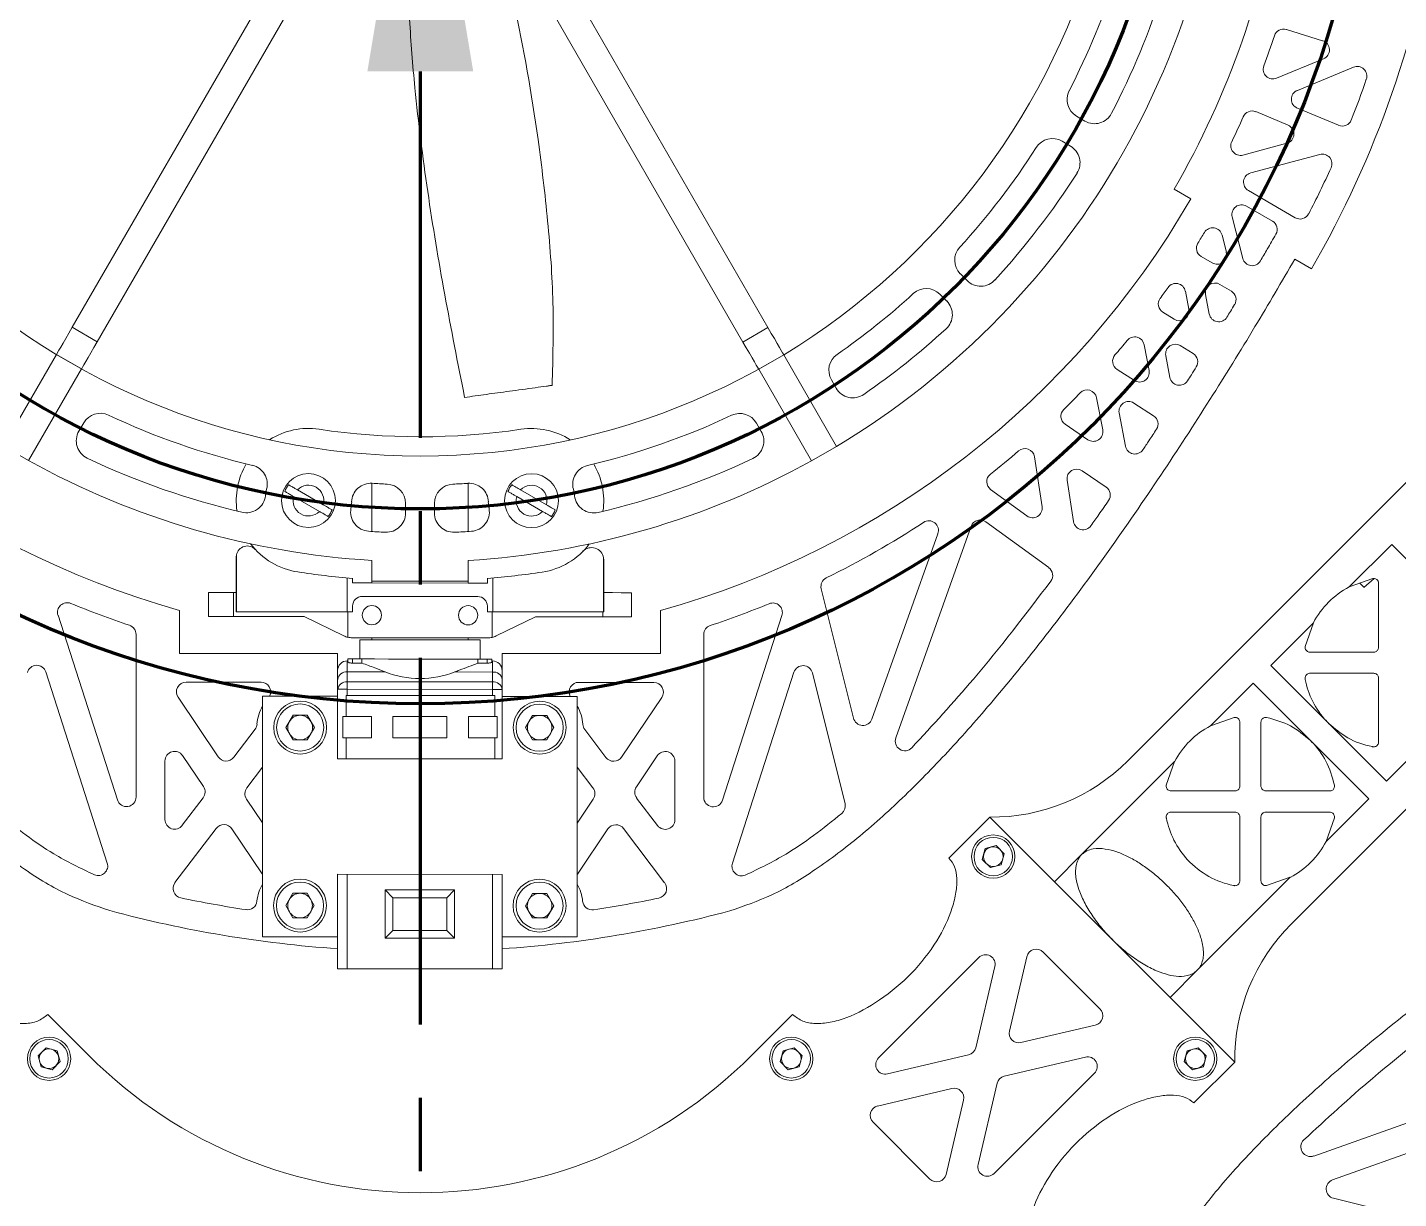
# Model space of a CAD drawing. Header units: millimetres. Extents: x 293 to 902, y 110 to 719.
# Drawn here: x 556.6 to 699.1, y 459.7 to 581.4 of the extents above; entities that cross this region are included whole.
import ezdxf

# ---------------------------------------------------------------- set-up
doc = ezdxf.new("R2010")
doc.units = ezdxf.units.MM
doc.linetypes.add('CENTERX2', pattern=[20.32, 12.7, -2.54, 2.54, -2.54])

msp = doc.modelspace()

# ---------------------------------------------------------------- linework, layer by layer
at = {"color": 7, "linetype": 'Continuous', "lineweight": 15}
for p, q in [((561.24, 550.21), (585.63, 592.4)), ((633.57, 550.18), (609.22, 592.39)), ((563.84, 548.71), (588.22, 590.9)), ((630.97, 548.68), (606.62, 590.89)), ((691.23, 579.99), (687.46, 581.15)), ((686.43, 576.1), (691.32, 578.11)), ((688.6, 574.83), (694.44, 577.24)), ((665.65, 572.14), (666.52, 571.64)), ((687.64, 571.22), (684.28, 572.62)), ((692.89, 571.2), (688.6, 572.98)), ((664.15, 569.55), (665.01, 569.05)), ((682.95, 568.11), (687.51, 569.33)), ((683.75, 566.25), (690.94, 568.17)), ((730.47, 564.65), (670.98, 505.15)), ((675.79, 564.55), (677.52, 563.55)), ((683.51, 564.42), (688.39, 561.6)), ((682.93, 557.36), (681.83, 561.7)), ((683.3, 562.81), (686.01, 561.25)), ((681.22, 558), (680.77, 559.8)), ((678.6, 557.58), (679.74, 556.9)), ((688.34, 557.3), (690.07, 556.3)), ((653.57, 555.77), (654.28, 555.06)), ((680.55, 554.67), (681.74, 553.96)), ((651.45, 553.65), (652.15, 552.94)), ((677.32, 552.08), (676.96, 553.96)), ((679.45, 551.59), (679.06, 553.62)), ((674.62, 551.78), (675.81, 551.04)), ((563.84, 548.71), (561.24, 550.21)), ((633.57, 550.18), (630.97, 548.68)), ((554.1, 537.85), (559.61, 547.38)), ((562.2, 545.88), (559.61, 547.38)), ((635.21, 547.35), (632.61, 545.85)), ((640.7, 537.82), (635.21, 547.35)), ((673.19, 545.71), (672.67, 548.39)), ((676.43, 548.3), (677.78, 547.47)), ((747.44, 547.68), (687.95, 488.18)), ((675.36, 544.99), (674.93, 547.26)), ((556.7, 536.35), (562.2, 545.88)), ((638.1, 536.32), (632.61, 545.85)), ((640.17, 544.75), (640.67, 543.88)), ((669.86, 545.84), (671.66, 544.68)), ((668.38, 539.54), (667.73, 542.89)), ((671.6, 542.34), (673.66, 541)), ((562.44, 540.28), (561.93, 539.41)), ((632.37, 540.25), (632.87, 539.39)), ((670.74, 537.85), (670.07, 541.31)), ((664.46, 540.13), (666.83, 538.52)), ((556.7, 536.35), (554.1, 537.85)), ((640.7, 537.82), (638.1, 536.32)), ((662.07, 531.56), (661.27, 536.76)), ((666.23, 535.3), (668.72, 533.61)), ((584.66, 533.32), (587.34, 531.77)), ((592.4, 534), (592.4, 528.99)), ((602.4, 534), (602.4, 528.99)), ((607.86, 533.31), (610.54, 531.76)), ((656.72, 533.35), (660.49, 530.6)), ((665.34, 530.01), (664.68, 534.33)), ((586.94, 531.08), (584.26, 532.63)), ((595.9, 531.91), (595.9, 530.91)), ((598.9, 531.91), (598.9, 530.91)), ((610.14, 531.07), (607.46, 532.62)), ((654.69, 529.53), (646.85, 507.53)), ((656.22, 530), (662.76, 525.23)), ((651.24, 528.76), (644.37, 509.5)), ((698.43, 527.65), (694, 523.22)), ((698.43, 527.65), (710.45, 515.63)), ((578.31, 526.55), (578.29, 526.34)), ((578.29, 526.34), (578.29, 520.64)), ((578.31, 526.55), (578.31, 520.64)), ((592.4, 525.98), (592.4, 523.84)), ((602.4, 523.83), (602.4, 525.98)), ((616.48, 526.26), (616.48, 520.63)), ((616.48, 526.26), (616.5, 526.05)), ((616.5, 526.05), (616.5, 520.63)), ((589.82, 524.17), (589.82, 520.64)), ((590.4, 524.12), (590.4, 523.64)), ((592.4, 523.64), (590.4, 523.64)), ((592.4, 523.84), (592.4, 523.64)), ((592.4, 523.84), (602.4, 523.83)), ((592.4, 523.64), (602.4, 523.63)), ((602.4, 523.83), (602.4, 523.63)), ((604.4, 523.63), (602.4, 523.63)), ((604.4, 524.12), (604.4, 523.63)), ((604.97, 524.16), (604.97, 520.63)), ((694, 523.22), (696.45, 524.09)), ((695.51, 523.16), (696.58, 524.09)), ((575.4, 522.64), (575.4, 520.14)), ((578.01, 520.14), (578.01, 522.64)), ((578.29, 522.64), (578.01, 522.64)), ((603.4, 522.23), (591.4, 522.24)), ((619.4, 520.12), (619.4, 522.62)), ((642.46, 509.59), (639.11, 523.03)), ((565.94, 501.09), (559.77, 520.28)), ((572.4, 520.79), (572.39, 516.32)), ((589.82, 520.64), (578.31, 520.64)), ((590.4, 520.64), (589.82, 520.64)), ((589.89, 517.99), (589.9, 520.64)), ((590.4, 520.64), (590.4, 521.24)), ((604.4, 520.63), (604.4, 521.23)), ((604.97, 520.63), (604.4, 520.63)), ((604.89, 517.98), (604.9, 520.63)), ((604.97, 520.63), (616.48, 520.63)), ((616.4, 520.13), (616.4, 520.63)), ((622.4, 520.77), (622.39, 516.3)), ((628.84, 501.07), (635.02, 520.25)), ((585.37, 520.14), (578.01, 520.14)), ((585.37, 520.14), (589.48, 518.14)), ((605.31, 518.13), (609.42, 520.13)), ((616.4, 520.13), (609.42, 520.13)), ((690.27, 519.49), (685.84, 515.07)), ((689.41, 517.04), (690.27, 519.49)), ((567.89, 518.29), (567.89, 501.4)), ((595.22, 517.93), (590.35, 517.94)), ((591.14, 517.74), (591.14, 515.74)), ((592.39, 517.94), (592.39, 517.74)), ((604.43, 517.93), (599.57, 517.93)), ((602.39, 517.73), (602.39, 517.93)), ((603.64, 515.73), (603.64, 517.73)), ((626.89, 518.27), (626.89, 501.37)), ((572.39, 516.32), (588.84, 516.32)), ((588.84, 514.54), (588.84, 516.32)), ((605.94, 516.31), (605.94, 514.53)), ((605.94, 516.31), (622.39, 516.3)), ((589.84, 515.54), (589.9, 515.54)), ((589.9, 515.44), (589.9, 515.74)), ((590.4, 515.31), (590.4, 515.74)), ((590.4, 515.74), (591.37, 515.74)), ((591.37, 515.31), (590.4, 515.31)), ((591.37, 515.31), (591.37, 515.74)), ((603.41, 515.3), (603.41, 515.73)), ((603.41, 515.73), (604.38, 515.73)), ((604.38, 515.3), (603.41, 515.3)), ((604.38, 515.3), (604.38, 515.73)), ((604.88, 515.43), (604.88, 515.73)), ((604.88, 515.53), (604.94, 515.53)), ((685.84, 515.07), (697.86, 503.04)), ((564.89, 494.53), (558.51, 514.39)), ((580.88, 513.32), (573.08, 513.32)), ((588.84, 512.59), (588.84, 513.62)), ((589.84, 514.39), (589.84, 513.36)), ((593.76, 514.39), (589.84, 514.39)), ((589.84, 513.36), (604.94, 513.35)), ((604.94, 514.38), (601.02, 514.39)), ((604.94, 513.35), (604.94, 514.38)), ((605.94, 513.61), (605.94, 512.58)), ((613.9, 513.31), (621.71, 513.3)), ((629.88, 494.51), (636.27, 514.36)), ((641.58, 500.7), (638.2, 514.29)), ((684, 513.23), (679.57, 508.8)), ((684, 513.23), (696.02, 501.21)), ((576.42, 505.57), (572.25, 511.77)), ((581.03, 486.86), (581.04, 511.86)), ((581.04, 511.86), (588.84, 511.86)), ((588.84, 511.86), (588.84, 512.59)), ((588.84, 505.36), (588.84, 511.86)), ((589.72, 511.96), (589.72, 509.76)), ((589.72, 511.96), (597.35, 511.95)), ((604.94, 512.58), (589.84, 512.59)), ((597.35, 511.95), (597.35, 509.75)), ((597.56, 511.95), (597.56, 509.75)), ((597.56, 511.95), (605.18, 511.95)), ((605.18, 511.95), (605.18, 509.75)), ((605.94, 512.58), (605.94, 511.85)), ((605.94, 505.35), (605.94, 511.85)), ((613.74, 511.85), (605.94, 511.85)), ((613.73, 486.85), (613.74, 511.85)), ((618.36, 505.55), (622.53, 511.75)), ((583.46, 508.61), (584.2, 509.89)), ((585.68, 509.89), (584.2, 509.89)), ((585.68, 509.89), (586.42, 508.61)), ((592.36, 509.76), (589.38, 509.76)), ((589.38, 507.56), (589.38, 509.76)), ((589.72, 509.76), (592.36, 509.76)), ((592.36, 509.76), (592.36, 507.56)), ((594.59, 509.75), (597.35, 509.75)), ((594.59, 509.75), (594.59, 507.55)), ((600.19, 509.75), (594.59, 509.75)), ((597.56, 509.75), (600.19, 509.75)), ((600.19, 509.75), (600.19, 507.55)), ((602.43, 509.75), (605.18, 509.75)), ((602.43, 509.75), (602.43, 507.55)), ((605.41, 509.75), (602.43, 509.75)), ((605.41, 507.55), (605.41, 509.75)), ((608.36, 508.6), (609.1, 509.88)), ((610.58, 509.88), (609.1, 509.88)), ((610.58, 509.88), (611.32, 508.6)), ((679.57, 508.8), (682.02, 509.66)), ((580.25, 508.43), (578.05, 505.52)), ((583.46, 508.61), (584.2, 507.33)), ((586.42, 508.61), (585.68, 507.33)), ((592.36, 507.56), (589.38, 507.56)), ((589.72, 505.36), (589.72, 507.56)), ((592.36, 507.56), (589.72, 507.56)), ((597.35, 507.55), (594.59, 507.55)), ((600.19, 507.55), (594.59, 507.55)), ((597.34, 505.35), (597.35, 507.55)), ((597.56, 505.35), (597.56, 507.55)), ((600.19, 507.55), (597.56, 507.55)), ((605.18, 507.55), (602.43, 507.55)), ((605.41, 507.55), (602.43, 507.55)), ((605.18, 505.35), (605.18, 507.55)), ((608.36, 508.6), (609.1, 507.32)), ((611.32, 508.6), (610.58, 507.32)), ((614.53, 508.42), (616.73, 505.51)), ((702.29, 507.47), (697.86, 503.04)), ((584.2, 507.33), (585.68, 507.33)), ((609.1, 507.32), (610.58, 507.32)), ((570.89, 505.14), (570.89, 499.05)), ((574.89, 502.47), (572.72, 505.69)), ((605.94, 505.35), (588.84, 505.36)), ((619.89, 502.45), (622.06, 505.67)), ((623.89, 505.11), (623.89, 499.03)), ((675.84, 505.07), (666.18, 495.41)), ((674.98, 502.62), (675.84, 505.07)), ((581.04, 504.5), (579.4, 502.34)), ((613.74, 504.49), (615.37, 502.33)), ((574.85, 501.31), (572.68, 498.45)), ((581.04, 498.7), (579.37, 501.18)), ((613.74, 498.69), (615.41, 501.17)), ((619.92, 501.29), (622.09, 498.43)), ((696.02, 501.21), (691.6, 496.78)), ((656.64, 499.3), (652.39, 495.05)), ((682.09, 473.84), (656.64, 499.3)), ((692.46, 499.23), (691.6, 496.78)), ((576.21, 498.13), (571.93, 492.5)), ((580.99, 493.4), (577.84, 498.09)), ((613.78, 493.39), (616.94, 498.07)), ((618.56, 498.12), (622.83, 492.48)), ((655.85, 494.89), (656.16, 496.03)), ((656.16, 496.03), (657.3, 496.34)), ((658.13, 495.5), (657.3, 496.34)), ((655.85, 494.89), (656.69, 494.05)), ((657.83, 494.36), (658.13, 495.5)), ((666.18, 495.41), (663.35, 492.58)), ((581.03, 493.33), (580.99, 493.4)), ((588.83, 486.86), (588.83, 493.36)), ((588.83, 493.36), (605.93, 493.35)), ((605.93, 486.85), (605.93, 493.35)), ((613.73, 493.31), (613.78, 493.39)), ((657.83, 494.36), (656.69, 494.05)), ((687.86, 493.05), (678.2, 483.39)), ((687.86, 493.05), (685.41, 492.19)), ((583.46, 490.11), (584.19, 491.39)), ((585.67, 491.39), (584.19, 491.39)), ((585.67, 491.39), (586.41, 490.11)), ((593.78, 486.73), (593.78, 491.73)), ((594.58, 490.93), (593.78, 491.73)), ((593.78, 491.73), (600.98, 491.73)), ((594.58, 490.93), (594.58, 487.53)), ((600.18, 490.93), (594.58, 490.93)), ((600.18, 490.93), (600.98, 491.73)), ((600.18, 487.53), (600.18, 490.93)), ((600.98, 486.73), (600.98, 491.73)), ((608.36, 490.1), (609.09, 491.38)), ((610.57, 491.38), (609.09, 491.38)), ((610.57, 491.38), (611.31, 490.1)), ((583.46, 490.11), (584.19, 488.83)), ((586.41, 490.11), (585.67, 488.83)), ((608.36, 490.1), (609.09, 488.82)), ((611.31, 490.1), (610.57, 488.82)), ((584.19, 488.83), (585.67, 488.83)), ((594.58, 487.53), (593.78, 486.73)), ((594.58, 487.53), (600.18, 487.53)), ((600.18, 487.53), (600.98, 486.73)), ((609.09, 488.82), (610.57, 488.82)), ((581.03, 486.86), (588.83, 486.86)), ((588.83, 483.54), (588.83, 486.86)), ((593.78, 486.73), (600.98, 486.73)), ((613.73, 486.85), (605.93, 486.85)), ((605.93, 486.85), (605.93, 483.53)), ((655.48, 484.71), (645.07, 474.29)), ((660.49, 484.8), (658.67, 477.07)), ((668.08, 479.37), (662.17, 485.28)), ((589.83, 483.54), (604.93, 483.53)), ((657.16, 483.77), (655.18, 475.34)), ((678.2, 483.39), (675.38, 480.56)), ((562.95, 474.55), (558.7, 478.79)), ((636.13, 478.79), (631.89, 474.55)), ((667.6, 477.69), (659.87, 475.87)), ((558.54, 475.33), (557.7, 474.5)), ((559.68, 475.03), (558.54, 475.33)), ((559.68, 475.03), (559.98, 473.89)), ((634.85, 473.89), (635.15, 475.03)), ((635.15, 475.03), (636.3, 475.33)), ((637.13, 474.5), (636.3, 475.33)), ((676.85, 473.89), (677.16, 475.03)), ((677.16, 475.03), (678.3, 475.33)), ((679.13, 474.5), (678.3, 475.33)), ((558.01, 473.36), (557.7, 474.5)), ((559.15, 473.05), (558.01, 473.36)), ((559.15, 473.05), (559.98, 473.89)), ((634.85, 473.89), (635.68, 473.05)), ((636.82, 473.36), (635.68, 473.05)), ((636.82, 473.36), (637.13, 474.5)), ((654.43, 474.59), (646, 472.61)), ((666.57, 474.37), (658.13, 472.38)), ((676.85, 473.89), (677.69, 473.05)), ((678.83, 473.36), (677.69, 473.05)), ((677.85, 469.6), (682.09, 473.84)), ((678.83, 473.36), (679.13, 474.5)), ((657.09, 462.27), (667.5, 472.69)), ((712.3, 471.91), (690.3, 464.08)), ((652.7, 471.1), (644.97, 469.28)), ((657.39, 471.64), (655.41, 463.2)), ((653.9, 469.9), (652.08, 462.17)), ((644.49, 467.6), (650.4, 461.69)), ((711.53, 468.46), (692.26, 461.6)), ((692.35, 459.69), (705.79, 456.34))]:
    msp.add_line(p, q, dxfattribs=at)
at = {"color": 20, "linetype": 'CENTERX2', "lineweight": 158, "ltscale": 3}
msp.add_line((597.43, 576.81), (597.4, 252.43), dxfattribs=at)
at = {"color": 8, "linetype": 'Continuous', "lineweight": 15}
for p, q in [((589.84, 512.59), (589.84, 511.96)), ((604.94, 511.95), (604.94, 512.58)), ((589.83, 493.36), (589.83, 483.54)), ((604.93, 483.53), (604.93, 493.35))]:
    msp.add_line(p, q, dxfattribs=at)
at = {"color": 7, "linetype": 'Continuous', "lineweight": 15, "flags": 128}
for points in [[(559.62, 547.39), (559.64, 547.43), (559.72, 547.58), (559.86, 547.82), (560.05, 548.15), (560.29, 548.57), (560.58, 549.06), (560.9, 549.61), (561.24, 550.21)], [(635.2, 547.36), (635.18, 547.4), (635.09, 547.55), (634.95, 547.79), (634.76, 548.12), (634.52, 548.54), (634.24, 549.03), (633.92, 549.58), (633.57, 550.18)], [(562.21, 545.89), (562.23, 545.93), (562.32, 546.08), (562.46, 546.32), (562.65, 546.65), (562.89, 547.07), (563.17, 547.55), (563.49, 548.11), (563.84, 548.71)], [(632.6, 545.86), (632.58, 545.9), (632.49, 546.05), (632.35, 546.29), (632.16, 546.62), (631.92, 547.04), (631.64, 547.53), (631.32, 548.08), (630.97, 548.68)], [(697.04, 523.59), (697.04, 521.49), (697.04, 519.27), (697.04, 516.95)], [(578.01, 522.64), (576.95, 522.64), (576.08, 522.64), (575.54, 522.64), (575.4, 522.64)], [(619.4, 522.62), (619.35, 522.62), (618.99, 522.62), (618.32, 522.62), (617.42, 522.63), (616.5, 522.63)], [(578.31, 520.64), (578.31, 520.64), (578.31, 520.64), (578.3, 520.64), (578.3, 520.64), (578.3, 520.64), (578.3, 520.64), (578.29, 520.64), (578.29, 520.64)], [(616.48, 520.63), (616.48, 520.63), (616.48, 520.63), (616.49, 520.63), (616.49, 520.63), (616.49, 520.63), (616.49, 520.63), (616.5, 520.63), (616.5, 520.63)], [(578.01, 520.14), (576.95, 520.14), (576.08, 520.14), (575.54, 520.14), (575.4, 520.14)], [(619.4, 520.12), (619.35, 520.12), (618.99, 520.12), (618.32, 520.12), (617.42, 520.13), (616.4, 520.13)], [(591.14, 517.74), (591.19, 517.74), (591.55, 517.74), (592.25, 517.74), (593.25, 517.74), (594.49, 517.73), (595.9, 517.73), (597.39, 517.73)], [(595.22, 517.93), (596.05, 517.93), (597.39, 517.93)], [(597.39, 517.93), (598.74, 517.93), (599.57, 517.93)], [(597.39, 517.73), (598.89, 517.73), (600.3, 517.73), (601.54, 517.73), (602.54, 517.73), (603.24, 517.73), (603.6, 517.73), (603.64, 517.73)], [(696.54, 516.45), (694.23, 516.45), (692, 516.45), (689.9, 516.45)], [(589.84, 515.54), (589.84, 515.52), (589.84, 515.46), (589.84, 515.37), (589.84, 515.24), (589.84, 515.08), (589.84, 514.88), (589.84, 514.65), (589.84, 514.39)], [(589.9, 515.74), (589.91, 515.74), (589.94, 515.74), (589.99, 515.74), (590.05, 515.74), (590.13, 515.74), (590.21, 515.74), (590.31, 515.74), (590.4, 515.74)], [(591.37, 515.74), (592.66, 515.74), (594.13, 515.73), (595.73, 515.73), (597.39, 515.73), (599.06, 515.73), (600.65, 515.73), (602.13, 515.73), (603.41, 515.73)], [(604.38, 515.73), (604.48, 515.73), (604.57, 515.73), (604.66, 515.73), (604.74, 515.73), (604.8, 515.73), (604.85, 515.73), (604.87, 515.73), (604.88, 515.73)], [(604.94, 514.38), (604.94, 514.64), (604.94, 514.87), (604.94, 515.07), (604.94, 515.24), (604.94, 515.36), (604.94, 515.46), (604.94, 515.51), (604.94, 515.53)], [(588.84, 513.62), (588.84, 513.83), (588.84, 514.01), (588.84, 514.17), (588.84, 514.3), (588.84, 514.4), (588.84, 514.48), (588.84, 514.52), (588.84, 514.54)], [(589.84, 513.36), (589.84, 513.28), (589.84, 513.2), (589.84, 513.11), (589.84, 513.01), (589.84, 512.91), (589.84, 512.8), (589.84, 512.7), (589.84, 512.59)], [(604.94, 513.35), (604.94, 513.28), (604.94, 513.19), (604.94, 513.1), (604.94, 513.01), (604.94, 512.9), (604.94, 512.8), (604.94, 512.69), (604.94, 512.58)], [(605.94, 514.53), (605.94, 514.52), (605.94, 514.47), (605.94, 514.4), (605.94, 514.29), (605.94, 514.16), (605.94, 514.01), (605.94, 513.82), (605.94, 513.61)], [(689.9, 514.25), (692.04, 514.25), (694.27, 514.25), (696.54, 514.25)], [(697.04, 513.75), (697.04, 511.47), (697.04, 509.25), (697.04, 507.1)], [(589.84, 512.59), (589.65, 512.59), (589.46, 512.59), (589.29, 512.59), (589.14, 512.59), (589.01, 512.59), (588.92, 512.59), (588.86, 512.59), (588.84, 512.59)], [(605.94, 512.58), (605.92, 512.58), (605.87, 512.58), (605.77, 512.58), (605.65, 512.58), (605.5, 512.58), (605.33, 512.58), (605.14, 512.58), (604.94, 512.58)], [(682.62, 509.17), (682.62, 507.07), (682.62, 504.84), (682.62, 502.52)], [(684.82, 502.52), (684.82, 504.8), (684.82, 507.02), (684.82, 509.17)], [(682.12, 502.02), (679.8, 502.02), (677.57, 502.02), (675.47, 502.02)], [(691.97, 502.02), (689.82, 502.02), (687.59, 502.02), (685.32, 502.02)], [(675.47, 499.82), (677.62, 499.82), (679.85, 499.82), (682.12, 499.82)], [(682.62, 499.32), (682.62, 497.05), (682.62, 494.82), (682.62, 492.68)], [(684.82, 492.68), (684.82, 494.78), (684.82, 497.01), (684.82, 499.32)], [(685.32, 499.82), (687.64, 499.82), (689.87, 499.82), (691.97, 499.82)], [(589.83, 483.54), (589.64, 483.54), (589.45, 483.54), (589.28, 483.54), (589.12, 483.54), (589, 483.54), (588.91, 483.54), (588.85, 483.54), (588.83, 483.54)], [(605.93, 483.53), (605.91, 483.53), (605.85, 483.53), (605.76, 483.53), (605.64, 483.53), (605.49, 483.53), (605.31, 483.53), (605.13, 483.53), (604.93, 483.53)]]:
    msp.add_lwpolyline(points, dxfattribs=at)
at = {"color": 4, "lineweight": 100}
for centre in [(597.43, 609.83), (792.58, 414.62)]:
    msp.add_circle(centre, 98.75, dxfattribs=at)
at = {"color": 6, "lineweight": 100}
msp.add_circle((597.43, 609.83), 78.5, dxfattribs=at)
at = {"color": 7, "linetype": 'Continuous', "lineweight": 15}
for centre, radius in [((597.43, 609.83), 73), ((585.8, 532.2), 2.8), ((609, 532.19), 2.8), ((592.4, 520.29), 1), ((602.4, 520.28), 1), ((584.94, 508.61), 2.75), ((584.94, 508.61), 2.45), ((609.84, 508.6), 2.75), ((609.84, 508.6), 2.45), ((656.99, 495.2), 2.25), ((656.99, 495.2), 2), ((584.93, 490.11), 2.75), ((584.93, 490.11), 2.45), ((609.83, 490.1), 2.75), ((609.83, 490.1), 2.45), ((558.84, 474.19), 2.25), ((558.84, 474.19), 2), ((635.99, 474.19), 2.25), ((635.99, 474.19), 2), ((677.99, 474.19), 2.25), ((677.99, 474.19), 2)]:
    msp.add_circle(centre, radius, dxfattribs=at)
for centre, radius, start, end in [((597.43, 609.83), 84, 301, 58.9536), ((597.43, 609.83), 90.5, 329.9768, 351.4768), ((597.43, 609.83), 107, 329.9768, 351.4768), ((597.43, 609.83), 76, 332.5487, 342.405), ((597.43, 609.83), 81, 332.5161, 342.4376), ((597.43, 609.83), 93.5, 339.685, 341.7226), ((687.16, 580.2), 1, 72.9353, 161.7226), ((690.94, 579.04), 1, 292.4084, 72.9353), ((686.05, 577.02), 1, 159.685, 292.4084), ((694.83, 576.32), 1, 341.0089, 112.4084), ((597.43, 609.83), 104, 338.521, 341.0089), ((666.65, 573.88), 2, 152.5487, 239.9768), ((688.98, 573.91), 1, 112.4084, 247.4084), ((667.52, 573.37), 2, 239.9768, 332.5161), ((597.43, 609.83), 93.5, 334.4475, 336.1957), ((683.89, 571.69), 1, 67.4084, 156.1957), ((693.28, 572.12), 1, 247.4084, 338.521), ((687.25, 570.29), 1, 284.9768, 67.4084), ((597.43, 609.83), 76, 317.5487, 327.405), ((663.15, 567.82), 2, 59.9768, 147.405), ((664.01, 567.31), 2, 327.4376, 59.9768), ((682.69, 569.07), 1, 154.4475, 284.9768), ((691.2, 567.21), 1, 335.5535, 104.9768), ((597.43, 609.83), 81, 317.5161, 327.4376), ((684.01, 565.29), 1, 104.9768, 239.9768), ((597.43, 609.83), 104, 332.6201, 335.5535), ((597.43, 609.83), 92.5, 209.9768, 254.2965), ((597.43, 609.83), 92.5, 285.6572, 329.9768), ((682.8, 561.94), 1, 59.9768, 194.2283), ((688.89, 562.46), 1, 239.9768, 332.6201), ((679.8, 559.55), 1, 14.2283, 148.5959), ((685.51, 560.38), 1, 329.9768, 59.9768), ((679.11, 558.44), 1, 147.8194, 239.2283), ((597.43, 609.83), 95.5, 327.8194, 328.5959), ((654.98, 557.19), 2, 137.5487, 224.9768), ((680.25, 557.76), 1, 239.2283, 14.2283), ((683.9, 557.61), 1, 194.2283, 329.7051), ((655.69, 556.48), 2, 224.9768, 317.5161), ((675.97, 553.77), 1, 10.8494, 144.4807), ((680.04, 553.81), 1, 59.2283, 190.8494), ((597.43, 609.83), 76, 304.757, 312.405), ((650.03, 552.24), 2, 44.9768, 132.405), ((675.15, 552.63), 1, 143.643, 238.2235), ((597.43, 609.83), 95.5, 323.643, 324.4807), ((681.23, 553.1), 1, 328.9907, 59.2283), ((650.74, 551.53), 2, 312.4376, 44.9768), ((676.33, 551.89), 1, 238.2235, 10.8494), ((680.43, 551.78), 1, 190.8494, 328.7808), ((597.43, 609.83), 81, 304.6964, 312.4376), ((597.43, 609.83), 95.5, 319.1264, 320.3104), ((671.69, 548.21), 1, 10.8494, 140.3104), ((641.9, 545.75), 2, 124.757, 209.9768), ((670.4, 546.68), 1, 139.1264, 237.1242), ((675.91, 547.45), 1, 58.2235, 190.8494), ((677.25, 546.62), 1, 327.944, 58.2235), ((672.2, 545.52), 1, 237.1242, 10.8494), ((676.34, 545.18), 1, 190.8494, 327.7024), ((642.4, 544.88), 2, 209.9768, 304.6964), ((597.43, 609.83), 95.5, 314.4629, 315.9184), ((666.75, 542.7), 1, 10.8494, 135.9184), ((665.02, 540.96), 1, 134.4629, 235.7927), ((671.06, 541.5), 1, 57.1242, 190.8494), ((564.17, 539.28), 2, 64.757, 149.9768), ((597.43, 609.83), 76, 244.757, 256.7302), ((597.43, 609.83), 76, 283.2235, 295.1966), ((630.64, 539.25), 2, 29.9768, 115.1966), ((673.12, 540.16), 1, 326.8215, 57.1242), ((563.67, 538.41), 2, 149.9768, 244.6964), ((585.8, 532.2), 7.5, 81.4768, 122.4153), ((597.43, 609.83), 71, 261.4768, 278.4768), ((609, 532.19), 7.5, 57.5384, 98.4768), ((631.14, 538.39), 2, 295.2573, 29.9768), ((667.39, 539.35), 1, 235.7927, 10.8494), ((597.43, 609.83), 95.5, 308.3555, 310.6409), ((660.28, 536.61), 1, 8.7144, 130.6409), ((671.72, 538.04), 1, 190.8494, 326.4237), ((597.43, 609.83), 84, 241, 266.5644), ((597.43, 609.83), 81, 244.6964, 256.7603), ((585.8, 532.2), 7.5, 149.4033, 188.3869), ((597.43, 609.83), 84, 273.3893, 298.9536), ((609, 532.19), 7.5, 351.5668, 30.5504), ((597.43, 609.83), 81, 283.1934, 295.2573), ((579.53, 533.92), 2, 344.6956, 76.7302), ((615.27, 533.9), 2, 103.2235, 195.2581), ((657.31, 534.16), 1, 128.3555, 233.8613), ((665.67, 534.48), 1, 55.7927, 188.7144), ((585.8, 532.2), 4.5, 164.6956, 173.5266), ((585.8, 532.2), 2.64, 141.2595, 158.6941), ((585.8, 532.2), 1.6, 344.4543, 135.4993), ((592.29, 532), 2, 86.2235, 178.2581), ((597.43, 609.83), 76, 266.2235, 267.405), ((593.9, 531.91), 2, 359.9768, 87.405), ((600.9, 531.91), 2, 92.5487, 179.9768), ((597.43, 609.83), 76, 272.5487, 273.7302), ((602.51, 532), 2, 1.6956, 93.7302), ((609, 532.19), 2.64, 141.2595, 158.6941), ((609, 532.19), 1.6, 344.4543, 135.4993), ((609, 532.19), 4.5, 6.4271, 15.2581), ((668.16, 532.78), 1, 325.3593, 55.7927), ((579.34, 532.93), 2, 256.7603, 353.5266), ((585.8, 532.2), 1.6, 164.4543, 315.4993), ((585.8, 532.2), 4.5, 349.4271, 358.2581), ((609, 532.19), 4.5, 181.6956, 190.5266), ((609, 532.19), 1.6, 164.4543, 315.4993), ((615.46, 532.92), 2, 186.4271, 283.1934), ((585.8, 532.2), 2.64, 321.2595, 338.6941), ((592.19, 531.01), 2, 169.4271, 266.1934), ((593.9, 530.91), 2, 267.4376, 359.9768), ((600.9, 530.91), 2, 179.9768, 272.5161), ((602.61, 531), 2, 273.7603, 10.5266), ((609, 532.19), 2.64, 321.2595, 338.6941), ((661.08, 531.41), 1, 233.8613, 8.7144), ((597.43, 609.83), 81, 266.1934, 267.4376), ((597.43, 609.83), 81, 272.5161, 273.7603), ((597.43, 609.83), 95.5, 296.23, 303.2154), ((650.29, 529.1), 1, 340.3851, 123.2154), ((655.64, 529.19), 1, 53.8613, 160.3851), ((666.33, 530.16), 1, 188.7144, 324.7737), ((579.44, 526.34), 1.14, 42.6493, 169.6324), ((585.8, 532.2), 7.5, 216.8138, 261.4768), ((609, 532.19), 7.5, 278.4768, 323.1399), ((615.24, 526.05), 1.26, 9.8448, 135.4465), ((597.43, 609.83), 86, 261.4768, 265.3081), ((597.43, 609.83), 86, 274.6456, 278.4768), ((662.17, 524.42), 1, 323.3214, 53.8613), ((640.08, 523.27), 1, 116.23, 193.9772), ((698.14, 515.35), 8.9, 117.757, 152.243), ((591.4, 521.24), 1, 89.9768, 179.9768), ((603.4, 521.23), 1, 359.9768, 89.9768), ((560.72, 520.59), 1, 67.6413, 197.8092), ((597.43, 609.83), 95.5, 247.6413, 251.5519), ((597.43, 609.83), 95.5, 288.4018, 292.3123), ((634.07, 520.56), 1, 342.1445, 112.3123), ((566.89, 518.29), 1, 359.9768, 71.5519), ((627.89, 518.27), 1, 108.4018, 179.9768), ((590.36, 519.94), 2, 244.0577, 256.6724), ((590.36, 519.94), 2, 256.6724, 269.9768), ((604.44, 519.93), 2, 269.9768, 283.2812), ((604.44, 519.93), 2, 283.2812, 295.8959), ((557.56, 514.08), 1, 17.8092, 165.9764), ((589.84, 514.54), 1, 89.9768, 179.9768), ((604.94, 514.53), 1, 359.9768, 89.9768), ((637.22, 514.05), 1, 13.9772, 162.1445), ((573.08, 512.32), 1, 89.9768, 213.9302), ((580.88, 512.32), 1, 332.5112, 89.9768), ((589.74, 513.49), 0.908, 83.5602, 171.6394), ((589.74, 512.45), 0.908, 83.5601, 171.6395), ((605.04, 513.48), 0.908, 8.3146, 96.3931), ((605.04, 512.45), 0.908, 8.3138, 96.394), ((613.9, 512.31), 1, 89.9768, 207.4425), ((621.7, 512.3), 1, 326.0235, 89.9768), ((584.94, 508.61), 4.5, 150.0504, 175.5356), ((609.84, 508.6), 4.5, 4.4181, 29.9033), ((579.46, 509.04), 1, 322.8262, 355.5356), ((584.94, 508.61), 1.28, 149.9768, 209.9768), ((584.94, 508.61), 1.28, 89.9768, 149.9768), ((584.94, 508.61), 1.28, 29.9768, 89.9768), ((584.94, 508.61), 1.28, 329.9768, 29.9768), ((609.84, 508.6), 1.28, 149.9768, 209.9768), ((609.84, 508.6), 1.28, 89.9768, 149.9768), ((609.84, 508.6), 1.28, 29.9768, 89.9768), ((609.84, 508.6), 1.28, 329.9768, 29.9768), ((615.32, 509.02), 1, 184.4181, 217.1275), ((643.43, 509.83), 1, 193.9772, 340.3851), ((584.94, 508.61), 1.28, 209.9768, 269.9768), ((584.94, 508.61), 1.28, 269.9768, 329.9768), ((609.84, 508.6), 1.28, 209.9768, 269.9768), ((609.84, 508.6), 1.28, 269.9768, 329.9768), ((647.8, 507.2), 1, 160.3851, 316.0349), ((683.72, 500.92), 8.9, 117.757, 152.243), ((571.89, 505.14), 1, 33.9302, 179.9768), ((622.89, 505.12), 1, 359.9768, 146.0235), ((577.25, 506.13), 1, 213.9302, 322.8262), ((617.53, 506.11), 1, 217.1275, 326.0235), ((656.84, 519.3), 20, 269.427, 315), ((574.06, 501.91), 1, 322.8262, 33.9302), ((580.2, 501.74), 1, 142.8262, 213.9302), ((614.58, 501.73), 1, 326.0235, 37.1275), ((620.72, 501.9), 1, 146.0235, 217.1275), ((566.89, 501.4), 1, 197.8092, 359.9768), ((627.89, 501.37), 1, 179.9768, 342.1445), ((640.61, 500.46), 1, 309.6829, 13.9772), ((571.89, 499.05), 1, 179.9768, 322.8262), ((622.89, 499.03), 1, 217.1275, 359.9768), ((577.01, 497.53), 1, 33.9302, 142.8262), ((617.77, 497.51), 1, 37.1275, 146.0235), ((656.99, 495.2), 1.02, 105, 165), ((656.99, 495.2), 1.02, 45, 105), ((683.72, 500.92), 8.9, 297.757, 332.243), ((656.99, 495.2), 1.02, 165, 225), ((656.99, 495.2), 1.02, 285, 345), ((656.99, 495.2), 1.02, 345, 45), ((563.94, 494.23), 1, 247.5878, 17.8092), ((630.83, 494.2), 1, 162.1445, 292.3659), ((656.99, 495.2), 1.02, 225, 285), ((572.73, 491.89), 1, 142.8262, 258.1716), ((584.93, 490.11), 4.5, 150.205, 174.0284), ((609.83, 490.1), 4.5, 5.9253, 29.7487), ((622.04, 491.87), 1, 281.7821, 37.1275), ((597.43, 609.83), 121.5, 258.1716, 261.4243), ((579.46, 490.68), 1, 261.4243, 354.0284), ((584.93, 490.11), 1.28, 149.9768, 209.9768), ((584.93, 490.11), 1.28, 89.9768, 149.9768), ((584.93, 490.11), 1.28, 29.9768, 89.9768), ((584.93, 490.11), 1.28, 329.9768, 29.9768), ((609.83, 490.1), 1.28, 149.9768, 209.9768), ((609.83, 490.1), 1.28, 89.9768, 149.9768), ((609.83, 490.1), 1.28, 29.9768, 89.9768), ((609.83, 490.1), 1.28, 329.9768, 29.9768), ((615.3, 490.67), 1, 185.9253, 278.5294), ((597.43, 609.83), 121.5, 278.5294, 281.7821), ((597.43, 609.83), 124.5, 254.9768, 266.039), ((584.93, 490.11), 1.28, 209.9768, 269.9768), ((584.93, 490.11), 1.28, 269.9768, 329.9768), ((597.43, 609.83), 124.5, 273.9147, 284.9768), ((609.83, 490.1), 1.28, 209.9768, 269.9768), ((609.83, 490.1), 1.28, 269.9768, 329.9768), ((702.09, 474.04), 20, 135, 180.573), ((656.19, 484), 1, 346.7595, 135), ((661.46, 484.57), 1, 45, 166.7595), ((667.37, 478.66), 1, 283.2405, 45), ((659.64, 476.85), 1, 166.7595, 283.2405), ((558.84, 474.19), 1.02, 135, 195), ((558.84, 474.19), 1.02, 75, 135), ((558.84, 474.19), 1.02, 15, 75), ((635.99, 474.19), 1.02, 105, 165), ((635.99, 474.19), 1.02, 45, 105), ((635.99, 474.19), 1.02, 345, 45), ((654.2, 475.57), 1, 283.2405, 346.7595), ((677.99, 474.19), 1.02, 105, 165), ((677.99, 474.19), 1.02, 45, 105), ((677.99, 474.19), 1.02, 345, 45), ((558.84, 474.19), 1.02, 195, 255), ((558.84, 474.19), 1.02, 255, 315), ((558.84, 474.19), 1.02, 315, 15), ((597.42, 509.02), 48.75, 225, 315), ((635.99, 474.19), 1.02, 165, 225), ((635.99, 474.19), 1.02, 225, 285), ((635.99, 474.19), 1.02, 285, 345), ((645.77, 473.58), 1, 135, 283.2405), ((666.8, 473.39), 1, 315, 103.2405), ((677.99, 474.19), 1.02, 165, 225), ((677.99, 474.19), 1.02, 225, 285), ((677.99, 474.19), 1.02, 285, 345), ((658.36, 471.41), 1, 103.2405, 166.7595), ((652.93, 470.13), 1, 346.7595, 103.2405), ((645.2, 468.31), 1, 103.2405, 225), ((689.96, 465.03), 1, 133.9419, 289.5918), ((651.11, 462.4), 1, 225, 346.7595), ((656.38, 462.98), 1, 166.7595, 315), ((692.6, 460.66), 1, 109.5918, 255.9996)]:
    msp.add_arc(centre, radius, start, end, dxfattribs=at)
msp.add_ellipse((597.4, 520.74), major_axis=(-8.5, 0), ratio=0.826667, start_param=1.129762, end_param=2.011831, dxfattribs=at)
for points, knots in [([(603.26, 601.64), (603.16, 600.79), (602.97, 599.08), (603.76, 596.61), (604.66, 594.22), (605.83, 589.97), (607.7, 581.85), (609.5, 571.67), (610.73, 561.25), (611.36, 552.72), (611.21, 547.02), (611.14, 544.17)], [0, 0, 0, 0, 0.043672, 0.087613, 0.131715, 0.175677, 0.313691, 0.560317, 0.707027, 0.853452, 1, 1, 1, 1]), ([(602.04, 542.92), (601.33, 546.48), (599.92, 553.59), (598.13, 564.31), (596.93, 573.85), (596.25, 582.23), (596.11, 587.98), (596.05, 592.24), (595.94, 595.05), (595.62, 597.88), (594.77, 599.57), (594.34, 600.41)], [0, 0, 0, 0, 0.186679, 0.373326, 0.559892, 0.682822, 0.805943, 0.854499, 0.903131, 0.951576, 1, 1, 1, 1]), ([(686.37, 559.88), (686.07, 559.36), (685.54, 558.44), (685, 557.51), (684.76, 557.11)], [0, 0, 0, 0, 0.556761, 1, 1, 1, 1]), ([(506.48, 557.37), (507.85, 555.02), (510.72, 550.12), (515.35, 542.63), (520.41, 534.82), (525.83, 526.93), (531.51, 519.21), (536.97, 512.36), (542.1, 506.51), (546.8, 501.66), (551.46, 497.42), (556.07, 493.93), (560.55, 491.17), (563.68, 490.1), (565.16, 489.59)], [0, 0, 0, 0, 0.089483, 0.18707, 0.290094, 0.395921, 0.501963, 0.605703, 0.684032, 0.758369, 0.827741, 0.891359, 0.948752, 1, 1, 1, 1]), ([(688.34, 557.3), (686.97, 554.95), (684.1, 550.05), (679.46, 542.56), (674.39, 534.75), (668.97, 526.87), (663.28, 519.15), (657.82, 512.32), (652.68, 506.46), (647.98, 501.62), (643.31, 497.38), (638.7, 493.89), (634.21, 491.14), (631.08, 490.07), (629.61, 489.56)], [0, 0, 0, 0, 0.089483, 0.18707, 0.290094, 0.395921, 0.501963, 0.605703, 0.684032, 0.75837, 0.827741, 0.891359, 0.948752, 1, 1, 1, 1]), ([(682.08, 552.59), (681.94, 552.34), (681.67, 551.9), (681.4, 551.46), (681.28, 551.26)], [0, 0, 0, 0, 0.558058, 1, 1, 1, 1]), ([(678.1, 546.09), (677.93, 545.82), (677.63, 545.34), (677.32, 544.86), (677.19, 544.64)], [0, 0, 0, 0, 0.558668, 1, 1, 1, 1]), ([(602.04, 542.92), (602.77, 543.02), (604.18, 543.22), (606.71, 543.57), (608.86, 543.86), (610.31, 544.06), (610.86, 544.14), (611.05, 544.16), (611.11, 544.17), (611.14, 544.17)], [0, 0, 0, 0, 0.278773, 0.533621, 0.803876, 0.919495, 0.961357, 0.979994, 1, 1, 1, 1]), ([(673.96, 539.62), (673.7, 539.22), (673.23, 538.51), (672.76, 537.8), (672.55, 537.48)], [0, 0, 0, 0, 0.558923, 1, 1, 1, 1]), ([(584.26, 532.63), (584.17, 532.68), (583.96, 532.8), (583.65, 532.98), (583.44, 533.1), (583.36, 533.15), (583.34, 533.16)], [0, 0, 0, 0, 0.236475, 0.573304, 0.897686, 1, 1, 1, 1]), ([(583.74, 533.85), (583.76, 533.84), (583.84, 533.79), (584.05, 533.67), (584.36, 533.49), (584.57, 533.37), (584.66, 533.32)], [0, 0, 0, 0, 0.102314, 0.426698, 0.763527, 1, 1, 1, 1]), ([(607.46, 532.62), (607.37, 532.67), (607.16, 532.79), (606.86, 532.97), (606.65, 533.09), (606.56, 533.14), (606.54, 533.15)], [0, 0, 0, 0, 0.236473, 0.573302, 0.897686, 1, 1, 1, 1]), ([(606.94, 533.84), (606.96, 533.83), (607.05, 533.78), (607.26, 533.66), (607.56, 533.48), (607.78, 533.36), (607.86, 533.31)], [0, 0, 0, 0, 0.102314, 0.426695, 0.763525, 1, 1, 1, 1]), ([(587.34, 531.77), (587.43, 531.72), (587.64, 531.6), (587.94, 531.42), (588.15, 531.3), (588.24, 531.25), (588.26, 531.24)], [0, 0, 0, 0, 0.2364734, 0.5733041, 0.897689, 1, 1, 1, 1]), ([(610.54, 531.76), (610.63, 531.71), (610.84, 531.59), (611.15, 531.41), (611.36, 531.29), (611.44, 531.24), (611.46, 531.23)], [0, 0, 0, 0, 0.236472, 0.573306, 0.897686, 1, 1, 1, 1]), ([(668.98, 532.21), (668.64, 531.72), (668.03, 530.84), (667.42, 529.97), (667.15, 529.58)], [0, 0, 0, 0, 0.559715, 1, 1, 1, 1]), ([(587.86, 530.55), (587.84, 530.56), (587.75, 530.61), (587.54, 530.73), (587.24, 530.91), (587.03, 531.03), (586.94, 531.08)], [0, 0, 0, 0, 0.102314, 0.426694, 0.763526, 1, 1, 1, 1]), ([(611.06, 530.54), (611.04, 530.55), (610.96, 530.6), (610.75, 530.72), (610.44, 530.9), (610.23, 531.02), (610.14, 531.07)], [0, 0, 0, 0, 0.102311, 0.4266959, 0.7635266, 1, 1, 1, 1]), ([(662.97, 523.82), (660.35, 520.38), (655.79, 514.38), (650.69, 508.85), (648.51, 506.5)], [0, 0, 0, 0, 0.575042, 1, 1, 1, 1]), ([(695.1, 523.61), (695.17, 523.54), (695.34, 523.37), (695.5, 523.21), (695.52, 523.19), (695.53, 523.18)], [0, 0, 0, 0, 0.280934, 0.645316, 1, 1, 1, 1]), ([(696.45, 524.09), (696.51, 524.09), (696.63, 524.1), (696.8, 524.04), (696.94, 523.92), (697.03, 523.76), (697.04, 523.64), (697.04, 523.59)], [0, 0, 0, 0, 0.194274, 0.38755, 0.610509, 0.847999, 1, 1, 1, 1]), ([(689.9, 516.45), (689.84, 516.45), (689.71, 516.47), (689.56, 516.57), (689.44, 516.71), (689.39, 516.88), (689.4, 517), (689.41, 517.04)], [0, 0, 0, 0, 0.200355, 0.399879, 0.624657, 0.862194, 1, 1, 1, 1]), ([(697.04, 516.95), (697.04, 516.89), (697.03, 516.78), (696.94, 516.63), (696.82, 516.52), (696.68, 516.46), (696.58, 516.45), (696.54, 516.45)], [0, 0, 0, 0, 0.2135447, 0.427147, 0.6397308, 0.8519322, 1, 1, 1, 1]), ([(590.4, 515.31), (590.35, 515.31), (590.24, 515.31), (590.09, 515.34), (589.98, 515.37), (589.91, 515.41), (589.91, 515.43), (589.9, 515.44)], [0, 0, 0, 0, 0.204817, 0.409461, 0.618963, 0.836812, 1, 1, 1, 1]), ([(593.76, 514.39), (593.41, 514.53), (592.55, 514.88), (591.81, 515.15), (591.37, 515.31)], [0, 0, 0, 0, 0.414444, 1, 1, 1, 1]), ([(603.41, 515.3), (602.79, 515.07), (602.04, 514.79), (601.17, 514.45), (601.02, 514.39)], [0, 0, 0, 0, 0.823574, 1, 1, 1, 1]), ([(604.88, 515.43), (604.88, 515.42), (604.87, 515.39), (604.78, 515.35), (604.64, 515.32), (604.5, 515.3), (604.42, 515.3), (604.38, 515.3)], [0, 0, 0, 0, 0.221332, 0.442622, 0.664273, 0.880146, 1, 1, 1, 1]), ([(689.41, 513.65), (689.41, 513.65), (689.4, 513.72), (689.4, 513.84), (689.46, 514.01), (689.57, 514.13), (689.7, 514.22), (689.82, 514.25), (689.88, 514.25), (689.9, 514.25)], [0, 0, 0, 0, 0.00729, 0.220838, 0.419191, 0.600035, 0.771558, 0.945382, 1, 1, 1, 1]), ([(691.85, 509.05), (691.77, 509.13), (691.11, 509.81), (690.09, 511.3), (689.56, 512.85), (689.41, 513.64), (689.41, 513.65)], [0, 0, 0, 0, 0.062327, 0.525487, 0.993284, 1, 1, 1, 1]), ([(696.54, 514.25), (696.6, 514.24), (696.71, 514.23), (696.86, 514.15), (696.98, 514.02), (697.04, 513.88), (697.04, 513.78), (697.04, 513.75)], [0, 0, 0, 0, 0.21469, 0.429381, 0.643962, 0.858475, 1, 1, 1, 1]), ([(682.02, 509.66), (682.08, 509.67), (682.2, 509.68), (682.37, 509.61), (682.52, 509.49), (682.61, 509.34), (682.62, 509.22), (682.62, 509.17)], [0, 0, 0, 0, 0.194274, 0.38755, 0.610509, 0.847999, 1, 1, 1, 1]), ([(684.82, 509.17), (684.82, 509.22), (684.83, 509.33), (684.91, 509.48), (685.03, 509.59), (685.17, 509.66), (685.31, 509.68), (685.39, 509.66), (685.41, 509.66)], [0, 0, 0, 0, 0.185431, 0.371324, 0.547379, 0.718358, 0.895197, 1, 1, 1, 1]), ([(685.41, 509.66), (686.27, 509.43), (687.94, 508.98), (689.33, 507.8), (690.01, 507.22)], [0, 0, 0, 0, 0.5080385, 1, 1, 1, 1]), ([(696.45, 506.61), (696.43, 506.62), (695.54, 506.79), (693.85, 507.36), (692.49, 508.51), (691.85, 509.05)], [0, 0, 0, 0, 0.013782, 0.536235, 1, 1, 1, 1]), ([(690.01, 507.22), (690.04, 507.19), (690.65, 506.57), (691.76, 505.1), (692.22, 503.47), (692.46, 502.62)], [0, 0, 0, 0, 0.0187935, 0.4846813, 1, 1, 1, 1]), ([(697.04, 507.1), (697.04, 507.05), (697.03, 506.94), (696.95, 506.8), (696.83, 506.68), (696.69, 506.62), (696.56, 506.6), (696.48, 506.61), (696.45, 506.61)], [0, 0, 0, 0, 0.1764537, 0.3685685, 0.5449953, 0.7159757, 0.892674, 1, 1, 1, 1]), ([(740.08, 505.55), (737.73, 504.18), (732.83, 501.31), (725.34, 496.67), (717.53, 491.61), (709.65, 486.19), (701.93, 480.51), (695.09, 475.05), (689.23, 469.91), (684.39, 465.21), (680.15, 460.54), (676.66, 455.93), (673.9, 451.45), (672.83, 448.32), (672.32, 446.84)], [0, 0, 0, 0, 0.089484, 0.18707, 0.290094, 0.395921, 0.501963, 0.605703, 0.684032, 0.75837, 0.827741, 0.891359, 0.948752, 1, 1, 1, 1]), ([(675.47, 502.02), (675.41, 502.03), (675.29, 502.04), (675.13, 502.14), (675.02, 502.29), (674.96, 502.46), (674.98, 502.58), (674.98, 502.62)], [0, 0, 0, 0, 0.200352, 0.399876, 0.624655, 0.862189, 1, 1, 1, 1]), ([(682.62, 502.52), (682.61, 502.47), (682.6, 502.36), (682.52, 502.21), (682.39, 502.09), (682.25, 502.03), (682.16, 502.03), (682.12, 502.02)], [0, 0, 0, 0, 0.2135524, 0.4271546, 0.6397383, 0.8519397, 1, 1, 1, 1]), ([(685.32, 502.02), (685.26, 502.03), (685.15, 502.04), (685, 502.13), (684.89, 502.25), (684.83, 502.39), (684.82, 502.49), (684.82, 502.52)], [0, 0, 0, 0, 0.2146915, 0.429381, 0.643963, 0.8584742, 1, 1, 1, 1]), ([(692.46, 502.62), (692.46, 502.56), (692.47, 502.45), (692.42, 502.29), (692.32, 502.15), (692.18, 502.06), (692.06, 502.03), (691.99, 502.02), (691.97, 502.02)], [0, 0, 0, 0, 0.194945, 0.390429, 0.573293, 0.745438, 0.918168, 1, 1, 1, 1]), ([(553.53, 499.72), (554.5, 498.94), (556.36, 497.45), (559.65, 495.18), (562.12, 493.99), (563.56, 493.3)], [0, 0, 0, 0, 0.312304, 0.600341, 1, 1, 1, 1]), ([(641.25, 499.69), (640.28, 498.91), (638.41, 497.42), (635.12, 495.15), (632.65, 493.96), (631.21, 493.27)], [0, 0, 0, 0, 0.312304, 0.600341, 1, 1, 1, 1]), ([(674.98, 499.23), (674.98, 499.23), (674.97, 499.29), (674.97, 499.41), (675.03, 499.58), (675.14, 499.71), (675.28, 499.79), (675.39, 499.82), (675.46, 499.82), (675.47, 499.82)], [0, 0, 0, 0, 0.00729, 0.220838, 0.419198, 0.600034, 0.771565, 0.945382, 1, 1, 1, 1]), ([(682.02, 492.19), (682, 492.19), (681.11, 492.37), (679.35, 493), (677.17, 494.7), (675.66, 496.87), (675.14, 498.43), (674.98, 499.22), (674.98, 499.23)], [0, 0, 0, 0, 0.006892, 0.268153, 0.530743, 0.762531, 0.996639, 1, 1, 1, 1]), ([(682.12, 499.82), (682.18, 499.82), (682.29, 499.81), (682.44, 499.72), (682.55, 499.59), (682.61, 499.45), (682.62, 499.36), (682.62, 499.32)], [0, 0, 0, 0, 0.214687, 0.42938, 0.643963, 0.858479, 1, 1, 1, 1]), ([(684.82, 499.32), (684.82, 499.38), (684.84, 499.49), (684.92, 499.64), (685.05, 499.75), (685.19, 499.81), (685.28, 499.82), (685.32, 499.82)], [0, 0, 0, 0, 0.2135447, 0.427147, 0.6397308, 0.8519322, 1, 1, 1, 1]), ([(691.97, 499.82), (692.03, 499.82), (692.15, 499.8), (692.3, 499.7), (692.42, 499.56), (692.47, 499.39), (692.46, 499.27), (692.46, 499.23)], [0, 0, 0, 0, 0.200354, 0.399877, 0.624655, 0.862185, 1, 1, 1, 1]), ([(666.18, 495.41), (666.23, 495.45), (666.39, 495.6), (666.79, 495.85), (667.58, 496.08), (668.64, 496.03), (669.84, 495.72), (671.02, 495.21), (672.17, 494.56), (673.29, 493.77), (674.36, 492.88), (675.36, 491.9), (676.29, 490.85), (677.11, 489.74), (677.81, 488.6), (678.37, 487.43), (678.77, 486.16), (678.9, 485.06), (678.71, 484.18), (678.48, 483.7), (678.28, 483.47), (678.2, 483.39)], [0, 0, 0, 0, 0.008509, 0.03064, 0.065561, 0.131817, 0.196908, 0.261913, 0.3269, 0.391883, 0.456867, 0.521852, 0.586836, 0.65182, 0.716803, 0.781794, 0.846815, 0.925212, 0.957317, 0.984367, 1, 1, 1, 1]), ([(542.44, 495.05), (542.22, 494.76), (541.76, 494.14), (541.59, 492.86), (541.68, 491.43), (542.25, 489.19), (543.67, 486.24), (546.26, 482.97), (549.48, 480.27), (552.43, 478.63), (554.74, 477.94), (556.26, 477.79), (557.67, 478), (558.37, 478.53), (558.7, 478.79)], [0, 0, 0, 0, 0.038895, 0.083363, 0.135463, 0.195196, 0.333312, 0.487853, 0.645029, 0.788137, 0.850592, 0.905755, 0.954398, 1, 1, 1, 1]), ([(652.39, 495.05), (652.61, 494.76), (653.07, 494.14), (653.25, 492.86), (653.15, 491.43), (652.58, 489.19), (651.16, 486.24), (648.58, 482.97), (645.35, 480.27), (642.41, 478.63), (640.1, 477.94), (638.57, 477.79), (637.17, 478), (636.47, 478.53), (636.13, 478.79)], [0, 0, 0, 0, 0.038895, 0.083363, 0.135463, 0.195196, 0.333312, 0.487853, 0.645029, 0.788137, 0.850592, 0.905755, 0.954398, 1, 1, 1, 1]), ([(669.37, 486.57), (669.09, 486.86), (668.42, 487.55), (667.48, 488.75), (666.6, 490.12), (666.01, 491.38), (665.62, 492.64), (665.5, 493.65), (665.65, 494.56), (665.89, 495.08), (666.12, 495.33), (666.18, 495.41)], [0, 0, 0, 0, 0.110655, 0.269046, 0.427436, 0.581593, 0.687968, 0.839246, 0.905508, 0.972511, 1, 1, 1, 1]), ([(682.62, 492.68), (682.62, 492.63), (682.61, 492.52), (682.53, 492.37), (682.41, 492.26), (682.27, 492.19), (682.13, 492.17), (682.05, 492.18), (682.02, 492.19)], [0, 0, 0, 0, 0.176454, 0.368569, 0.544997, 0.71597, 0.892669, 1, 1, 1, 1]), ([(685.41, 492.19), (685.35, 492.18), (685.23, 492.17), (685.07, 492.23), (684.92, 492.35), (684.83, 492.51), (684.82, 492.63), (684.82, 492.68)], [0, 0, 0, 0, 0.194274, 0.387554, 0.610512, 0.848003, 1, 1, 1, 1]), ([(678.2, 483.39), (678.06, 483.27), (677.73, 482.99), (676.96, 482.75), (675.99, 482.73), (674.88, 482.97), (673.68, 483.43), (672.38, 484.13), (671.01, 485.08), (670.02, 485.93), (669.49, 486.45), (669.37, 486.57)], [0, 0, 0, 0, 0.052342, 0.118025, 0.236717, 0.35692, 0.476933, 0.635352, 0.793748, 0.952145, 1, 1, 1, 1]), ([(706.6, 480.2), (703.15, 477.58), (697.15, 473.02), (691.62, 467.91), (689.27, 465.75)], [0, 0, 0, 0, 0.575042, 1, 1, 1, 1]), ([(677.85, 469.6), (677.56, 469.81), (676.93, 470.27), (675.66, 470.45), (674.23, 470.35), (671.99, 469.79), (669.04, 468.36), (665.77, 465.78), (663.06, 462.56), (661.43, 459.61), (660.73, 457.3), (660.58, 455.78), (660.79, 454.37), (661.33, 453.67), (661.59, 453.33)], [0, 0, 0, 0, 0.038895, 0.083363, 0.135463, 0.195196, 0.333312, 0.487853, 0.645029, 0.788137, 0.850592, 0.905755, 0.954398, 1, 1, 1, 1])]:
    msp.add_open_spline(points, degree=3, knots=knots, dxfattribs=at)
at = {"color": 20, "lineweight": 100}
msp.add_solid([(591.93, 576.81), (602.93, 576.81), (597.43, 609.83)], dxfattribs=at)

doc.saveas('drawing.dxf')
